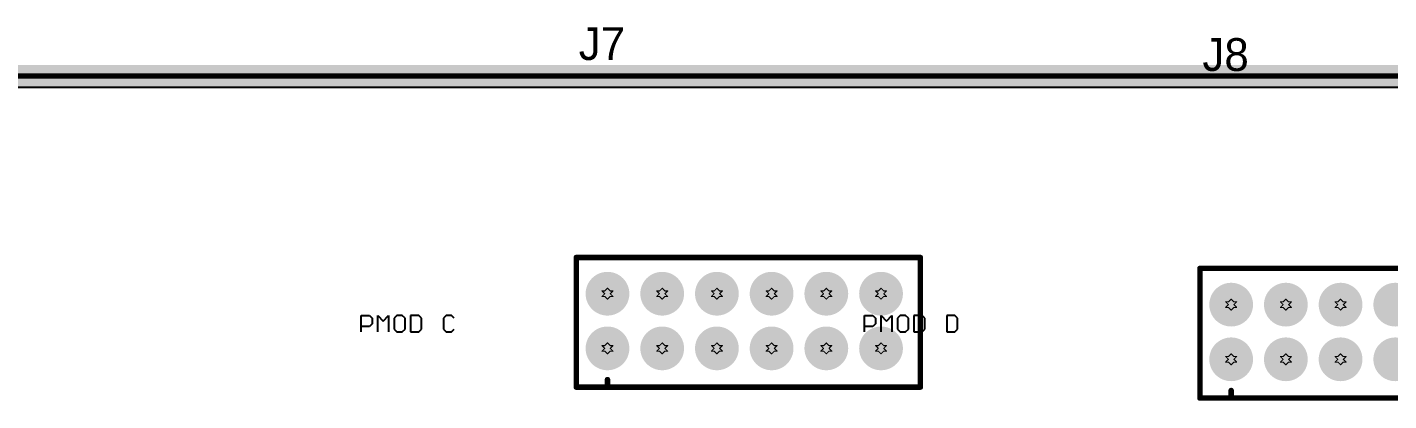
# Model space of a CAD drawing. Header units: millimetres. Extents: x 1.5 to 17.5, y 1 to 11.2.
# Drawn here: x 12.439 to 14.928, y 7.524 to 8.208 of the extents above; entities that cross this region are included whole.
import ezdxf

# ---------------------------------------------------------------- set-up
doc = ezdxf.new("R2010")
doc.units = ezdxf.units.MM
doc.header["$MEASUREMENT"] = 0
for name, color, linetype in [('BottomLayer', 5, 'Continuous'), ('BottomSolder', 6, 'Continuous'), ('DrillDrawing', 1, 'Continuous'), ('InternalPlane1', 76, 'Continuous'), ('InternalPlane2', 16, 'Continuous'), ('Mechanical2', 216, 'Continuous'), ('Mechanical8', 56, 'Continuous'), ('MultiLayer', 9, 'Continuous'), ('PadHoleLayer', 156, 'Continuous'), ('TopLayer', 1, 'Continuous'), ('TopOverlay', 2, 'Continuous'), ('TopSolder', 216, 'Continuous')]:
    doc.layers.add(name, color=color, linetype=linetype)

# ---------------------------------------------------------------- blocks, each defined once
blk = doc.blocks.new('PMOD_4')
at = {"layer": 'BottomLayer', "const_width": 0.0295}
for points in [[(-0.0148, 0.1, 1), (0.0148, 0.1, 1)], [(0.0852, 0.1, 1), (0.1148, 0.1, 1)], [(0.1852, 0.1, 1), (0.2148, 0.1, 1)], [(0.2852, 0.1, 1), (0.3148, 0.1, 1)], [(0.3852, 0.1, 1), (0.4148, 0.1, 1)], [(0.4852, 0.1, 1), (0.5148, 0.1, 1)], [(-0.0148, 0, 1), (0.0148, 0, 1)], [(0.0852, 0, 1), (0.1148, 0, 1)], [(0.1852, 0, 1), (0.2148, 0, 1)], [(0.2852, 0, 1), (0.3148, 0, 1)], [(0.3852, 0, 1), (0.4148, 0, 1)], [(0.4852, 0, 1), (0.5148, 0, 1)]]:
    blk.add_lwpolyline(points, format="xyb", close=True, dxfattribs=at)
at = {"layer": 'BottomSolder', "const_width": 0.0335}
for points in [[(-0.0168, 0.1, 1), (0.0168, 0.1, 1)], [(0.0832, 0.1, 1), (0.1168, 0.1, 1)], [(0.1832, 0.1, 1), (0.2168, 0.1, 1)], [(0.2832, 0.1, 1), (0.3168, 0.1, 1)], [(0.3832, 0.1, 1), (0.4168, 0.1, 1)], [(0.4832, 0.1, 1), (0.5168, 0.1, 1)], [(-0.0168, 0, 1), (0.0168, 0, 1)], [(0.0832, 0, 1), (0.1168, 0, 1)], [(0.1832, 0, 1), (0.2168, 0, 1)], [(0.2832, 0, 1), (0.3168, 0, 1)], [(0.3832, 0, 1), (0.4168, 0, 1)], [(0.4832, 0, 1), (0.5168, 0, 1)]]:
    blk.add_lwpolyline(points, format="xyb", close=True, dxfattribs=at)
at = {"layer": 'InternalPlane1', "const_width": 0.04}
for points in [[(-0.02, 0.1, 1), (0.02, 0.1, 1)], [(0.08, 0.1, 1), (0.12, 0.1, 1)], [(0.18, 0.1, 1), (0.22, 0.1, 1)], [(0.28, 0.1, 1), (0.32, 0.1, 1)], [(0.38, 0.1, 1), (0.42, 0.1, 1)], [(0.48, 0.1, 1), (0.52, 0.1, 1)], [(-0.02, 0, 1), (0.02, 0, 1)], [(0.08, 0, 1), (0.12, 0, 1)], [(0.18, 0, 1), (0.22, 0, 1)], [(0.28, 0, 1), (0.32, 0, 1)], [(0.38, 0, 1), (0.42, 0, 1)], [(0.48, 0, 1), (0.52, 0, 1)]]:
    blk.add_lwpolyline(points, format="xyb", close=True, dxfattribs=at)
at = {"layer": 'InternalPlane2', "const_width": 0.04}
for points in [[(-0.02, 0.1, 1), (0.02, 0.1, 1)], [(0.08, 0.1, 1), (0.12, 0.1, 1)], [(0.18, 0.1, 1), (0.22, 0.1, 1)], [(0.28, 0.1, 1), (0.32, 0.1, 1)], [(0.38, 0.1, 1), (0.42, 0.1, 1)], [(0.48, 0.1, 1), (0.52, 0.1, 1)], [(-0.02, 0, 1), (0.02, 0, 1)], [(0.08, 0, 1), (0.12, 0, 1)], [(0.18, 0, 1), (0.22, 0, 1)], [(0.28, 0, 1), (0.32, 0, 1)], [(0.38, 0, 1), (0.42, 0, 1)], [(0.48, 0, 1), (0.52, 0, 1)]]:
    blk.add_lwpolyline(points, format="xyb", close=True, dxfattribs=at)
at = {"layer": 'MultiLayer', "const_width": 0.0295}
for points in [[(-0.0148, 0.1, 1), (0.0148, 0.1, 1)], [(0.0852, 0.1, 1), (0.1148, 0.1, 1)], [(0.1852, 0.1, 1), (0.2148, 0.1, 1)], [(0.2852, 0.1, 1), (0.3148, 0.1, 1)], [(0.3852, 0.1, 1), (0.4148, 0.1, 1)], [(0.4852, 0.1, 1), (0.5148, 0.1, 1)], [(-0.0148, 0, 1), (0.0148, 0, 1)], [(0.0852, 0, 1), (0.1148, 0, 1)], [(0.1852, 0, 1), (0.2148, 0, 1)], [(0.2852, 0, 1), (0.3148, 0, 1)], [(0.3852, 0, 1), (0.4148, 0, 1)], [(0.4852, 0, 1), (0.5148, 0, 1)]]:
    blk.add_lwpolyline(points, format="xyb", close=True, dxfattribs=at)
at = {"layer": 'PadHoleLayer', "const_width": 0.02}
for points in [[(-0.01, 0.1, 1), (0.01, 0.1, 1)], [(0.09, 0.1, 1), (0.11, 0.1, 1)], [(0.19, 0.1, 1), (0.21, 0.1, 1)], [(0.29, 0.1, 1), (0.31, 0.1, 1)], [(0.39, 0.1, 1), (0.41, 0.1, 1)], [(0.49, 0.1, 1), (0.51, 0.1, 1)], [(-0.01, 0, 1), (0.01, 0, 1)], [(0.09, 0, 1), (0.11, 0, 1)], [(0.19, 0, 1), (0.21, 0, 1)], [(0.29, 0, 1), (0.31, 0, 1)], [(0.39, 0, 1), (0.41, 0, 1)], [(0.49, 0, 1), (0.51, 0, 1)]]:
    blk.add_lwpolyline(points, format="xyb", close=True, dxfattribs=at)
at = {"layer": 'TopLayer', "const_width": 0.0295}
for points in [[(-0.0148, 0.1, 1), (0.0148, 0.1, 1)], [(0.0852, 0.1, 1), (0.1148, 0.1, 1)], [(0.1852, 0.1, 1), (0.2148, 0.1, 1)], [(0.2852, 0.1, 1), (0.3148, 0.1, 1)], [(0.3852, 0.1, 1), (0.4148, 0.1, 1)], [(0.4852, 0.1, 1), (0.5148, 0.1, 1)], [(-0.0148, 0, 1), (0.0148, 0, 1)], [(0.0852, 0, 1), (0.1148, 0, 1)], [(0.1852, 0, 1), (0.2148, 0, 1)], [(0.2852, 0, 1), (0.3148, 0, 1)], [(0.3852, 0, 1), (0.4148, 0, 1)], [(0.4852, 0, 1), (0.5148, 0, 1)]]:
    blk.add_lwpolyline(points, format="xyb", close=True, dxfattribs=at)
at = {"layer": 'TopOverlay', "const_width": 0.01}
for points in [[(-0.0571, 0.1663), (0.5719, 0.1663)], [(-0.0571, -0.0709), (-0.0571, 0.1663)], [(0.5719, -0.0709), (0.5719, 0.1663)], [(-0.0571, -0.0709), (0.5719, -0.0709)], [(0, -0.0671), (0, -0.0571)]]:
    blk.add_lwpolyline(points, dxfattribs=at)
at = {"layer": 'TopOverlay', "const_width": 0.005}
for points in [[(-0.0596, 0.1663, 1), (-0.0546, 0.1663, 1)], [(-0.0596, 0.1663, 1), (-0.0546, 0.1663, 1)], [(0.5694, 0.1663, 1), (0.5744, 0.1663, 1)], [(0.5694, 0.1663, 1), (0.5744, 0.1663, 1)], [(-0.0596, -0.0709, 1), (-0.0546, -0.0709, 1)], [(-0.0596, -0.0709, 1), (-0.0546, -0.0709, 1)], [(-0.0025, -0.0571, 1), (0.0025, -0.0571, 1)], [(-0.0025, -0.0671, 1), (0.0025, -0.0671, 1)], [(0.5694, -0.0709, 1), (0.5744, -0.0709, 1)], [(0.5694, -0.0709, 1), (0.5744, -0.0709, 1)]]:
    blk.add_lwpolyline(points, format="xyb", close=True, dxfattribs=at)
at = {"layer": 'TopSolder', "const_width": 0.0335}
for points in [[(-0.0168, 0.1, 1), (0.0168, 0.1, 1)], [(0.0832, 0.1, 1), (0.1168, 0.1, 1)], [(0.1832, 0.1, 1), (0.2168, 0.1, 1)], [(0.2832, 0.1, 1), (0.3168, 0.1, 1)], [(0.3832, 0.1, 1), (0.4168, 0.1, 1)], [(0.4832, 0.1, 1), (0.5168, 0.1, 1)], [(-0.0168, 0, 1), (0.0168, 0, 1)], [(0.0832, 0, 1), (0.1168, 0, 1)], [(0.1832, 0, 1), (0.2168, 0, 1)], [(0.2832, 0, 1), (0.3168, 0, 1)], [(0.3832, 0, 1), (0.4168, 0, 1)], [(0.4832, 0, 1), (0.5168, 0, 1)]]:
    blk.add_lwpolyline(points, format="xyb", close=True, dxfattribs=at)
blk = doc.blocks.new('PMOD_5')
at = {"layer": 'BottomLayer', "const_width": 0.0295}
for points in [[(-0.0148, 0.1, 1), (0.0148, 0.1, 1)], [(0.0852, 0.1, 1), (0.1148, 0.1, 1)], [(0.1852, 0.1, 1), (0.2148, 0.1, 1)], [(0.2852, 0.1, 1), (0.3148, 0.1, 1)], [(0.3852, 0.1, 1), (0.4148, 0.1, 1)], [(0.4852, 0.1, 1), (0.5148, 0.1, 1)], [(-0.0148, 0, 1), (0.0148, 0, 1)], [(0.0852, 0, 1), (0.1148, 0, 1)], [(0.1852, 0, 1), (0.2148, 0, 1)], [(0.2852, 0, 1), (0.3148, 0, 1)], [(0.3852, 0, 1), (0.4148, 0, 1)], [(0.4852, 0, 1), (0.5148, 0, 1)]]:
    blk.add_lwpolyline(points, format="xyb", close=True, dxfattribs=at)
at = {"layer": 'BottomSolder', "const_width": 0.0335}
for points in [[(-0.0168, 0.1, 1), (0.0168, 0.1, 1)], [(0.0832, 0.1, 1), (0.1168, 0.1, 1)], [(0.1832, 0.1, 1), (0.2168, 0.1, 1)], [(0.2832, 0.1, 1), (0.3168, 0.1, 1)], [(0.3832, 0.1, 1), (0.4168, 0.1, 1)], [(0.4832, 0.1, 1), (0.5168, 0.1, 1)], [(-0.0168, 0, 1), (0.0168, 0, 1)], [(0.0832, 0, 1), (0.1168, 0, 1)], [(0.1832, 0, 1), (0.2168, 0, 1)], [(0.2832, 0, 1), (0.3168, 0, 1)], [(0.3832, 0, 1), (0.4168, 0, 1)], [(0.4832, 0, 1), (0.5168, 0, 1)]]:
    blk.add_lwpolyline(points, format="xyb", close=True, dxfattribs=at)
at = {"layer": 'InternalPlane1', "const_width": 0.04}
for points in [[(-0.02, 0.1, 1), (0.02, 0.1, 1)], [(0.08, 0.1, 1), (0.12, 0.1, 1)], [(0.18, 0.1, 1), (0.22, 0.1, 1)], [(0.28, 0.1, 1), (0.32, 0.1, 1)], [(0.38, 0.1, 1), (0.42, 0.1, 1)], [(0.48, 0.1, 1), (0.52, 0.1, 1)], [(-0.02, 0, 1), (0.02, 0, 1)], [(0.08, 0, 1), (0.12, 0, 1)], [(0.18, 0, 1), (0.22, 0, 1)], [(0.28, 0, 1), (0.32, 0, 1)], [(0.38, 0, 1), (0.42, 0, 1)], [(0.48, 0, 1), (0.52, 0, 1)]]:
    blk.add_lwpolyline(points, format="xyb", close=True, dxfattribs=at)
at = {"layer": 'InternalPlane2', "const_width": 0.04}
for points in [[(-0.02, 0.1, 1), (0.02, 0.1, 1)], [(0.08, 0.1, 1), (0.12, 0.1, 1)], [(0.18, 0.1, 1), (0.22, 0.1, 1)], [(0.28, 0.1, 1), (0.32, 0.1, 1)], [(0.38, 0.1, 1), (0.42, 0.1, 1)], [(0.48, 0.1, 1), (0.52, 0.1, 1)], [(-0.02, 0, 1), (0.02, 0, 1)], [(0.08, 0, 1), (0.12, 0, 1)], [(0.18, 0, 1), (0.22, 0, 1)], [(0.28, 0, 1), (0.32, 0, 1)], [(0.38, 0, 1), (0.42, 0, 1)], [(0.48, 0, 1), (0.52, 0, 1)]]:
    blk.add_lwpolyline(points, format="xyb", close=True, dxfattribs=at)
at = {"layer": 'MultiLayer', "const_width": 0.0295}
for points in [[(-0.0148, 0.1, 1), (0.0148, 0.1, 1)], [(0.0852, 0.1, 1), (0.1148, 0.1, 1)], [(0.1852, 0.1, 1), (0.2148, 0.1, 1)], [(0.2852, 0.1, 1), (0.3148, 0.1, 1)], [(0.3852, 0.1, 1), (0.4148, 0.1, 1)], [(0.4852, 0.1, 1), (0.5148, 0.1, 1)], [(-0.0148, 0, 1), (0.0148, 0, 1)], [(0.0852, 0, 1), (0.1148, 0, 1)], [(0.1852, 0, 1), (0.2148, 0, 1)], [(0.2852, 0, 1), (0.3148, 0, 1)], [(0.3852, 0, 1), (0.4148, 0, 1)], [(0.4852, 0, 1), (0.5148, 0, 1)]]:
    blk.add_lwpolyline(points, format="xyb", close=True, dxfattribs=at)
at = {"layer": 'PadHoleLayer', "const_width": 0.02}
for points in [[(-0.01, 0.1, 1), (0.01, 0.1, 1)], [(0.09, 0.1, 1), (0.11, 0.1, 1)], [(0.19, 0.1, 1), (0.21, 0.1, 1)], [(0.29, 0.1, 1), (0.31, 0.1, 1)], [(0.39, 0.1, 1), (0.41, 0.1, 1)], [(0.49, 0.1, 1), (0.51, 0.1, 1)], [(-0.01, 0, 1), (0.01, 0, 1)], [(0.09, 0, 1), (0.11, 0, 1)], [(0.19, 0, 1), (0.21, 0, 1)], [(0.29, 0, 1), (0.31, 0, 1)], [(0.39, 0, 1), (0.41, 0, 1)], [(0.49, 0, 1), (0.51, 0, 1)]]:
    blk.add_lwpolyline(points, format="xyb", close=True, dxfattribs=at)
at = {"layer": 'TopLayer', "const_width": 0.0295}
for points in [[(-0.0148, 0.1, 1), (0.0148, 0.1, 1)], [(0.0852, 0.1, 1), (0.1148, 0.1, 1)], [(0.1852, 0.1, 1), (0.2148, 0.1, 1)], [(0.2852, 0.1, 1), (0.3148, 0.1, 1)], [(0.3852, 0.1, 1), (0.4148, 0.1, 1)], [(0.4852, 0.1, 1), (0.5148, 0.1, 1)], [(-0.0148, 0, 1), (0.0148, 0, 1)], [(0.0852, 0, 1), (0.1148, 0, 1)], [(0.1852, 0, 1), (0.2148, 0, 1)], [(0.2852, 0, 1), (0.3148, 0, 1)], [(0.3852, 0, 1), (0.4148, 0, 1)], [(0.4852, 0, 1), (0.5148, 0, 1)]]:
    blk.add_lwpolyline(points, format="xyb", close=True, dxfattribs=at)
at = {"layer": 'TopOverlay', "const_width": 0.01}
for points in [[(-0.0571, 0.1663), (0.5719, 0.1663)], [(-0.0571, -0.0709), (-0.0571, 0.1663)], [(0.5719, -0.0709), (0.5719, 0.1663)], [(-0.0571, -0.0709), (0.5719, -0.0709)], [(0, -0.0671), (0, -0.0571)]]:
    blk.add_lwpolyline(points, dxfattribs=at)
at = {"layer": 'TopOverlay', "const_width": 0.005}
for points in [[(-0.0596, 0.1663, 1), (-0.0546, 0.1663, 1)], [(-0.0596, 0.1663, 1), (-0.0546, 0.1663, 1)], [(0.5694, 0.1663, 1), (0.5744, 0.1663, 1)], [(0.5694, 0.1663, 1), (0.5744, 0.1663, 1)], [(-0.0596, -0.0709, 1), (-0.0546, -0.0709, 1)], [(-0.0596, -0.0709, 1), (-0.0546, -0.0709, 1)], [(-0.0025, -0.0571, 1), (0.0025, -0.0571, 1)], [(-0.0025, -0.0671, 1), (0.0025, -0.0671, 1)], [(0.5694, -0.0709, 1), (0.5744, -0.0709, 1)], [(0.5694, -0.0709, 1), (0.5744, -0.0709, 1)]]:
    blk.add_lwpolyline(points, format="xyb", close=True, dxfattribs=at)
at = {"layer": 'TopSolder', "const_width": 0.0335}
for points in [[(-0.0168, 0.1, 1), (0.0168, 0.1, 1)], [(0.0832, 0.1, 1), (0.1168, 0.1, 1)], [(0.1832, 0.1, 1), (0.2168, 0.1, 1)], [(0.2832, 0.1, 1), (0.3168, 0.1, 1)], [(0.3832, 0.1, 1), (0.4168, 0.1, 1)], [(0.4832, 0.1, 1), (0.5168, 0.1, 1)], [(-0.0168, 0, 1), (0.0168, 0, 1)], [(0.0832, 0, 1), (0.1168, 0, 1)], [(0.1832, 0, 1), (0.2168, 0, 1)], [(0.2832, 0, 1), (0.3168, 0, 1)], [(0.3832, 0, 1), (0.4168, 0, 1)], [(0.4832, 0, 1), (0.5168, 0, 1)]]:
    blk.add_lwpolyline(points, format="xyb", close=True, dxfattribs=at)

msp = doc.modelspace()

# ---------------------------------------------------------------- linework, layer by layer
at = {"layer": 'DrillDrawing', "const_width": 0.002}
for points in [[(13.49, 7.725), (13.495, 7.72)], [(13.49, 7.725), (13.495, 7.725)], [(13.49, 7.715), (13.495, 7.72)], [(13.49, 7.715), (13.495, 7.715)], [(13.495, 7.725), (13.5, 7.73)], [(13.495, 7.715), (13.5, 7.71)], [(13.5, 7.73), (13.505, 7.725)], [(13.5, 7.71), (13.505, 7.715)], [(13.505, 7.725), (13.51, 7.725)], [(13.505, 7.72), (13.51, 7.725)], [(13.505, 7.72), (13.51, 7.715)], [(13.505, 7.715), (13.51, 7.715)], [(13.59, 7.725), (13.595, 7.72)], [(13.59, 7.725), (13.595, 7.725)], [(13.59, 7.715), (13.595, 7.72)], [(13.59, 7.715), (13.595, 7.715)], [(13.595, 7.725), (13.6, 7.73)], [(13.595, 7.715), (13.6, 7.71)], [(13.6, 7.73), (13.605, 7.725)], [(13.6, 7.71), (13.605, 7.715)], [(13.605, 7.725), (13.61, 7.725)], [(13.605, 7.72), (13.61, 7.725)], [(13.605, 7.72), (13.61, 7.715)], [(13.605, 7.715), (13.61, 7.715)], [(13.69, 7.725), (13.695, 7.72)], [(13.69, 7.725), (13.695, 7.725)], [(13.69, 7.715), (13.695, 7.72)], [(13.69, 7.715), (13.695, 7.715)], [(13.695, 7.725), (13.7, 7.73)], [(13.695, 7.715), (13.7, 7.71)], [(13.7, 7.73), (13.705, 7.725)], [(13.7, 7.71), (13.705, 7.715)], [(13.705, 7.725), (13.71, 7.725)], [(13.705, 7.72), (13.71, 7.725)], [(13.705, 7.72), (13.71, 7.715)], [(13.705, 7.715), (13.71, 7.715)], [(13.79, 7.725), (13.795, 7.72)], [(13.79, 7.725), (13.795, 7.725)], [(13.79, 7.715), (13.795, 7.72)], [(13.79, 7.715), (13.795, 7.715)], [(13.795, 7.725), (13.8, 7.73)], [(13.795, 7.715), (13.8, 7.71)], [(13.8, 7.73), (13.805, 7.725)], [(13.8, 7.71), (13.805, 7.715)], [(13.805, 7.725), (13.81, 7.725)], [(13.805, 7.72), (13.81, 7.725)], [(13.805, 7.72), (13.81, 7.715)], [(13.805, 7.715), (13.81, 7.715)], [(13.89, 7.725), (13.895, 7.72)], [(13.89, 7.725), (13.895, 7.725)], [(13.89, 7.715), (13.895, 7.72)], [(13.89, 7.715), (13.895, 7.715)], [(13.895, 7.725), (13.9, 7.73)], [(13.895, 7.715), (13.9, 7.71)], [(13.9, 7.73), (13.905, 7.725)], [(13.9, 7.71), (13.905, 7.715)], [(13.905, 7.725), (13.91, 7.725)], [(13.905, 7.72), (13.91, 7.725)], [(13.905, 7.72), (13.91, 7.715)], [(13.905, 7.715), (13.91, 7.715)], [(13.99, 7.725), (13.995, 7.72)], [(13.99, 7.725), (13.995, 7.725)], [(13.99, 7.715), (13.995, 7.72)], [(13.99, 7.715), (13.995, 7.715)], [(13.995, 7.725), (14, 7.73)], [(13.995, 7.715), (14, 7.71)], [(14, 7.73), (14.005, 7.725)], [(14, 7.71), (14.005, 7.715)], [(14.005, 7.725), (14.01, 7.725)], [(14.005, 7.72), (14.01, 7.725)], [(14.005, 7.72), (14.01, 7.715)], [(14.005, 7.715), (14.01, 7.715)], [(14.63, 7.705), (14.635, 7.7)], [(14.63, 7.705), (14.635, 7.705)], [(14.63, 7.695), (14.635, 7.7)], [(14.63, 7.695), (14.635, 7.695)], [(14.635, 7.705), (14.64, 7.71)], [(14.635, 7.695), (14.64, 7.69)], [(14.64, 7.71), (14.645, 7.705)], [(14.64, 7.69), (14.645, 7.695)], [(14.645, 7.705), (14.65, 7.705)], [(14.645, 7.7), (14.65, 7.705)], [(14.645, 7.7), (14.65, 7.695)], [(14.645, 7.695), (14.65, 7.695)], [(14.73, 7.705), (14.735, 7.7)], [(14.73, 7.705), (14.735, 7.705)], [(14.73, 7.695), (14.735, 7.7)], [(14.73, 7.695), (14.735, 7.695)], [(14.735, 7.705), (14.74, 7.71)], [(14.735, 7.695), (14.74, 7.69)], [(14.74, 7.71), (14.745, 7.705)], [(14.74, 7.69), (14.745, 7.695)], [(14.745, 7.705), (14.75, 7.705)], [(14.745, 7.7), (14.75, 7.705)], [(14.745, 7.7), (14.75, 7.695)], [(14.745, 7.695), (14.75, 7.695)], [(14.83, 7.705), (14.835, 7.7)], [(14.83, 7.705), (14.835, 7.705)], [(14.83, 7.695), (14.835, 7.7)], [(14.83, 7.695), (14.835, 7.695)], [(14.835, 7.705), (14.84, 7.71)], [(14.835, 7.695), (14.84, 7.69)], [(14.84, 7.71), (14.845, 7.705)], [(14.84, 7.69), (14.845, 7.695)], [(14.845, 7.705), (14.85, 7.705)], [(14.845, 7.7), (14.85, 7.705)], [(14.845, 7.7), (14.85, 7.695)], [(14.845, 7.695), (14.85, 7.695)], [(13.49, 7.625), (13.495, 7.62)], [(13.49, 7.625), (13.495, 7.625)], [(13.49, 7.615), (13.495, 7.62)], [(13.49, 7.615), (13.495, 7.615)], [(13.495, 7.625), (13.5, 7.63)], [(13.495, 7.615), (13.5, 7.61)], [(13.5, 7.63), (13.505, 7.625)], [(13.5, 7.61), (13.505, 7.615)], [(13.505, 7.625), (13.51, 7.625)], [(13.505, 7.62), (13.51, 7.625)], [(13.505, 7.62), (13.51, 7.615)], [(13.505, 7.615), (13.51, 7.615)], [(13.59, 7.625), (13.595, 7.62)], [(13.59, 7.625), (13.595, 7.625)], [(13.59, 7.615), (13.595, 7.62)], [(13.59, 7.615), (13.595, 7.615)], [(13.595, 7.625), (13.6, 7.63)], [(13.595, 7.615), (13.6, 7.61)], [(13.6, 7.63), (13.605, 7.625)], [(13.6, 7.61), (13.605, 7.615)], [(13.605, 7.625), (13.61, 7.625)], [(13.605, 7.62), (13.61, 7.625)], [(13.605, 7.62), (13.61, 7.615)], [(13.605, 7.615), (13.61, 7.615)], [(13.69, 7.625), (13.695, 7.62)], [(13.69, 7.625), (13.695, 7.625)], [(13.69, 7.615), (13.695, 7.62)], [(13.69, 7.615), (13.695, 7.615)], [(13.695, 7.625), (13.7, 7.63)], [(13.695, 7.615), (13.7, 7.61)], [(13.7, 7.63), (13.705, 7.625)], [(13.7, 7.61), (13.705, 7.615)], [(13.705, 7.625), (13.71, 7.625)], [(13.705, 7.62), (13.71, 7.625)], [(13.705, 7.62), (13.71, 7.615)], [(13.705, 7.615), (13.71, 7.615)], [(13.79, 7.625), (13.795, 7.62)], [(13.79, 7.625), (13.795, 7.625)], [(13.79, 7.615), (13.795, 7.62)], [(13.79, 7.615), (13.795, 7.615)], [(13.795, 7.625), (13.8, 7.63)], [(13.795, 7.615), (13.8, 7.61)], [(13.8, 7.63), (13.805, 7.625)], [(13.8, 7.61), (13.805, 7.615)], [(13.805, 7.625), (13.81, 7.625)], [(13.805, 7.62), (13.81, 7.625)], [(13.805, 7.62), (13.81, 7.615)], [(13.805, 7.615), (13.81, 7.615)], [(13.89, 7.625), (13.895, 7.62)], [(13.89, 7.625), (13.895, 7.625)], [(13.89, 7.615), (13.895, 7.62)], [(13.89, 7.615), (13.895, 7.615)], [(13.895, 7.625), (13.9, 7.63)], [(13.895, 7.615), (13.9, 7.61)], [(13.9, 7.63), (13.905, 7.625)], [(13.9, 7.61), (13.905, 7.615)], [(13.905, 7.625), (13.91, 7.625)], [(13.905, 7.62), (13.91, 7.625)], [(13.905, 7.62), (13.91, 7.615)], [(13.905, 7.615), (13.91, 7.615)], [(13.99, 7.625), (13.995, 7.62)], [(13.99, 7.625), (13.995, 7.625)], [(13.99, 7.615), (13.995, 7.62)], [(13.99, 7.615), (13.995, 7.615)], [(13.995, 7.625), (14, 7.63)], [(13.995, 7.615), (14, 7.61)], [(14, 7.63), (14.005, 7.625)], [(14, 7.61), (14.005, 7.615)], [(14.005, 7.625), (14.01, 7.625)], [(14.005, 7.62), (14.01, 7.625)], [(14.005, 7.62), (14.01, 7.615)], [(14.005, 7.615), (14.01, 7.615)], [(14.63, 7.605), (14.635, 7.6)], [(14.63, 7.605), (14.635, 7.605)], [(14.63, 7.595), (14.635, 7.6)], [(14.63, 7.595), (14.635, 7.595)], [(14.635, 7.605), (14.64, 7.61)], [(14.635, 7.595), (14.64, 7.59)], [(14.64, 7.61), (14.645, 7.605)], [(14.64, 7.59), (14.645, 7.595)], [(14.645, 7.605), (14.65, 7.605)], [(14.645, 7.6), (14.65, 7.605)], [(14.645, 7.6), (14.65, 7.595)], [(14.645, 7.595), (14.65, 7.595)], [(14.73, 7.605), (14.735, 7.6)], [(14.73, 7.605), (14.735, 7.605)], [(14.73, 7.595), (14.735, 7.6)], [(14.73, 7.595), (14.735, 7.595)], [(14.735, 7.605), (14.74, 7.61)], [(14.735, 7.595), (14.74, 7.59)], [(14.74, 7.61), (14.745, 7.605)], [(14.74, 7.59), (14.745, 7.595)], [(14.745, 7.605), (14.75, 7.605)], [(14.745, 7.6), (14.75, 7.605)], [(14.745, 7.6), (14.75, 7.595)], [(14.745, 7.595), (14.75, 7.595)], [(14.83, 7.605), (14.835, 7.6)], [(14.83, 7.605), (14.835, 7.605)], [(14.83, 7.595), (14.835, 7.6)], [(14.83, 7.595), (14.835, 7.595)], [(14.835, 7.605), (14.84, 7.61)], [(14.835, 7.595), (14.84, 7.59)], [(14.84, 7.61), (14.845, 7.605)], [(14.84, 7.59), (14.845, 7.595)], [(14.845, 7.605), (14.85, 7.605)], [(14.845, 7.6), (14.85, 7.605)], [(14.845, 7.6), (14.85, 7.595)], [(14.845, 7.595), (14.85, 7.595)]]:
    msp.add_lwpolyline(points, dxfattribs=at)
at = {"layer": 'DrillDrawing', "const_width": 0.001}
for points in [[(13.4895, 7.725, 1), (13.4905, 7.725, 1)], [(13.4895, 7.725, 1), (13.4905, 7.725, 1)], [(13.4895, 7.715, 1), (13.4905, 7.715, 1)], [(13.4895, 7.715, 1), (13.4905, 7.715, 1)], [(13.4945, 7.725, 1), (13.4955, 7.725, 1)], [(13.4945, 7.725, 1), (13.4955, 7.725, 1)], [(13.4945, 7.72, 1), (13.4955, 7.72, 1)], [(13.4945, 7.72, 1), (13.4955, 7.72, 1)], [(13.4945, 7.715, 1), (13.4955, 7.715, 1)], [(13.4945, 7.715, 1), (13.4955, 7.715, 1)], [(13.4995, 7.73, 1), (13.5005, 7.73, 1)], [(13.4995, 7.73, 1), (13.5005, 7.73, 1)], [(13.5045, 7.725, 1), (13.5055, 7.725, 1)], [(13.5045, 7.725, 1), (13.5055, 7.725, 1)], [(13.5045, 7.72, 1), (13.5055, 7.72, 1)], [(13.5045, 7.72, 1), (13.5055, 7.72, 1)], [(13.5045, 7.715, 1), (13.5055, 7.715, 1)], [(13.5045, 7.715, 1), (13.5055, 7.715, 1)], [(13.5095, 7.725, 1), (13.5105, 7.725, 1)], [(13.5095, 7.725, 1), (13.5105, 7.725, 1)], [(13.5095, 7.715, 1), (13.5105, 7.715, 1)], [(13.5095, 7.715, 1), (13.5105, 7.715, 1)], [(13.5895, 7.725, 1), (13.5905, 7.725, 1)], [(13.5895, 7.725, 1), (13.5905, 7.725, 1)], [(13.5895, 7.715, 1), (13.5905, 7.715, 1)], [(13.5895, 7.715, 1), (13.5905, 7.715, 1)], [(13.5945, 7.725, 1), (13.5955, 7.725, 1)], [(13.5945, 7.725, 1), (13.5955, 7.725, 1)], [(13.5945, 7.72, 1), (13.5955, 7.72, 1)], [(13.5945, 7.72, 1), (13.5955, 7.72, 1)], [(13.5945, 7.715, 1), (13.5955, 7.715, 1)], [(13.5945, 7.715, 1), (13.5955, 7.715, 1)], [(13.5995, 7.73, 1), (13.6005, 7.73, 1)], [(13.5995, 7.73, 1), (13.6005, 7.73, 1)], [(13.6045, 7.725, 1), (13.6055, 7.725, 1)], [(13.6045, 7.725, 1), (13.6055, 7.725, 1)], [(13.6045, 7.72, 1), (13.6055, 7.72, 1)], [(13.6045, 7.72, 1), (13.6055, 7.72, 1)], [(13.6045, 7.715, 1), (13.6055, 7.715, 1)], [(13.6045, 7.715, 1), (13.6055, 7.715, 1)], [(13.6095, 7.725, 1), (13.6105, 7.725, 1)], [(13.6095, 7.725, 1), (13.6105, 7.725, 1)], [(13.6095, 7.715, 1), (13.6105, 7.715, 1)], [(13.6095, 7.715, 1), (13.6105, 7.715, 1)], [(13.6895, 7.725, 1), (13.6905, 7.725, 1)], [(13.6895, 7.725, 1), (13.6905, 7.725, 1)], [(13.6895, 7.715, 1), (13.6905, 7.715, 1)], [(13.6895, 7.715, 1), (13.6905, 7.715, 1)], [(13.6945, 7.725, 1), (13.6955, 7.725, 1)], [(13.6945, 7.725, 1), (13.6955, 7.725, 1)], [(13.6945, 7.72, 1), (13.6955, 7.72, 1)], [(13.6945, 7.72, 1), (13.6955, 7.72, 1)], [(13.6945, 7.715, 1), (13.6955, 7.715, 1)], [(13.6945, 7.715, 1), (13.6955, 7.715, 1)], [(13.6995, 7.73, 1), (13.7005, 7.73, 1)], [(13.6995, 7.73, 1), (13.7005, 7.73, 1)], [(13.7045, 7.725, 1), (13.7055, 7.725, 1)], [(13.7045, 7.725, 1), (13.7055, 7.725, 1)], [(13.7045, 7.72, 1), (13.7055, 7.72, 1)], [(13.7045, 7.72, 1), (13.7055, 7.72, 1)], [(13.7045, 7.715, 1), (13.7055, 7.715, 1)], [(13.7045, 7.715, 1), (13.7055, 7.715, 1)], [(13.7095, 7.725, 1), (13.7105, 7.725, 1)], [(13.7095, 7.725, 1), (13.7105, 7.725, 1)], [(13.7095, 7.715, 1), (13.7105, 7.715, 1)], [(13.7095, 7.715, 1), (13.7105, 7.715, 1)], [(13.7895, 7.725, 1), (13.7905, 7.725, 1)], [(13.7895, 7.725, 1), (13.7905, 7.725, 1)], [(13.7895, 7.715, 1), (13.7905, 7.715, 1)], [(13.7895, 7.715, 1), (13.7905, 7.715, 1)], [(13.7945, 7.725, 1), (13.7955, 7.725, 1)], [(13.7945, 7.725, 1), (13.7955, 7.725, 1)], [(13.7945, 7.72, 1), (13.7955, 7.72, 1)], [(13.7945, 7.72, 1), (13.7955, 7.72, 1)], [(13.7945, 7.715, 1), (13.7955, 7.715, 1)], [(13.7945, 7.715, 1), (13.7955, 7.715, 1)], [(13.7995, 7.73, 1), (13.8005, 7.73, 1)], [(13.7995, 7.73, 1), (13.8005, 7.73, 1)], [(13.8045, 7.725, 1), (13.8055, 7.725, 1)], [(13.8045, 7.725, 1), (13.8055, 7.725, 1)], [(13.8045, 7.72, 1), (13.8055, 7.72, 1)], [(13.8045, 7.72, 1), (13.8055, 7.72, 1)], [(13.8045, 7.715, 1), (13.8055, 7.715, 1)], [(13.8045, 7.715, 1), (13.8055, 7.715, 1)], [(13.8095, 7.725, 1), (13.8105, 7.725, 1)], [(13.8095, 7.725, 1), (13.8105, 7.725, 1)], [(13.8095, 7.715, 1), (13.8105, 7.715, 1)], [(13.8095, 7.715, 1), (13.8105, 7.715, 1)], [(13.8895, 7.725, 1), (13.8905, 7.725, 1)], [(13.8895, 7.725, 1), (13.8905, 7.725, 1)], [(13.8895, 7.715, 1), (13.8905, 7.715, 1)], [(13.8895, 7.715, 1), (13.8905, 7.715, 1)], [(13.8945, 7.725, 1), (13.8955, 7.725, 1)], [(13.8945, 7.725, 1), (13.8955, 7.725, 1)], [(13.8945, 7.72, 1), (13.8955, 7.72, 1)], [(13.8945, 7.72, 1), (13.8955, 7.72, 1)], [(13.8945, 7.715, 1), (13.8955, 7.715, 1)], [(13.8945, 7.715, 1), (13.8955, 7.715, 1)], [(13.8995, 7.73, 1), (13.9005, 7.73, 1)], [(13.8995, 7.73, 1), (13.9005, 7.73, 1)], [(13.9045, 7.725, 1), (13.9055, 7.725, 1)], [(13.9045, 7.725, 1), (13.9055, 7.725, 1)], [(13.9045, 7.72, 1), (13.9055, 7.72, 1)], [(13.9045, 7.72, 1), (13.9055, 7.72, 1)], [(13.9045, 7.715, 1), (13.9055, 7.715, 1)], [(13.9045, 7.715, 1), (13.9055, 7.715, 1)], [(13.9095, 7.725, 1), (13.9105, 7.725, 1)], [(13.9095, 7.725, 1), (13.9105, 7.725, 1)], [(13.9095, 7.715, 1), (13.9105, 7.715, 1)], [(13.9095, 7.715, 1), (13.9105, 7.715, 1)], [(13.9895, 7.725, 1), (13.9905, 7.725, 1)], [(13.9895, 7.725, 1), (13.9905, 7.725, 1)], [(13.9895, 7.715, 1), (13.9905, 7.715, 1)], [(13.9895, 7.715, 1), (13.9905, 7.715, 1)], [(13.9945, 7.725, 1), (13.9955, 7.725, 1)], [(13.9945, 7.725, 1), (13.9955, 7.725, 1)], [(13.9945, 7.72, 1), (13.9955, 7.72, 1)], [(13.9945, 7.72, 1), (13.9955, 7.72, 1)], [(13.9945, 7.715, 1), (13.9955, 7.715, 1)], [(13.9945, 7.715, 1), (13.9955, 7.715, 1)], [(13.9995, 7.73, 1), (14.0005, 7.73, 1)], [(13.9995, 7.73, 1), (14.0005, 7.73, 1)], [(14.0045, 7.725, 1), (14.0055, 7.725, 1)], [(14.0045, 7.725, 1), (14.0055, 7.725, 1)], [(14.0045, 7.72, 1), (14.0055, 7.72, 1)], [(14.0045, 7.72, 1), (14.0055, 7.72, 1)], [(14.0045, 7.715, 1), (14.0055, 7.715, 1)], [(14.0045, 7.715, 1), (14.0055, 7.715, 1)], [(14.0095, 7.725, 1), (14.0105, 7.725, 1)], [(14.0095, 7.725, 1), (14.0105, 7.725, 1)], [(14.0095, 7.715, 1), (14.0105, 7.715, 1)], [(14.0095, 7.715, 1), (14.0105, 7.715, 1)], [(13.4995, 7.71, 1), (13.5005, 7.71, 1)], [(13.4995, 7.71, 1), (13.5005, 7.71, 1)], [(13.5995, 7.71, 1), (13.6005, 7.71, 1)], [(13.5995, 7.71, 1), (13.6005, 7.71, 1)], [(13.6995, 7.71, 1), (13.7005, 7.71, 1)], [(13.6995, 7.71, 1), (13.7005, 7.71, 1)], [(13.7995, 7.71, 1), (13.8005, 7.71, 1)], [(13.7995, 7.71, 1), (13.8005, 7.71, 1)], [(13.8995, 7.71, 1), (13.9005, 7.71, 1)], [(13.8995, 7.71, 1), (13.9005, 7.71, 1)], [(13.9995, 7.71, 1), (14.0005, 7.71, 1)], [(13.9995, 7.71, 1), (14.0005, 7.71, 1)], [(14.6295, 7.705, 1), (14.6305, 7.705, 1)], [(14.6295, 7.705, 1), (14.6305, 7.705, 1)], [(14.6295, 7.695, 1), (14.6305, 7.695, 1)], [(14.6295, 7.695, 1), (14.6305, 7.695, 1)], [(14.6345, 7.705, 1), (14.6355, 7.705, 1)], [(14.6345, 7.705, 1), (14.6355, 7.705, 1)], [(14.6345, 7.7, 1), (14.6355, 7.7, 1)], [(14.6345, 7.7, 1), (14.6355, 7.7, 1)], [(14.6345, 7.695, 1), (14.6355, 7.695, 1)], [(14.6345, 7.695, 1), (14.6355, 7.695, 1)], [(14.6395, 7.71, 1), (14.6405, 7.71, 1)], [(14.6395, 7.71, 1), (14.6405, 7.71, 1)], [(14.6395, 7.69, 1), (14.6405, 7.69, 1)], [(14.6395, 7.69, 1), (14.6405, 7.69, 1)], [(14.6445, 7.705, 1), (14.6455, 7.705, 1)], [(14.6445, 7.705, 1), (14.6455, 7.705, 1)], [(14.6445, 7.7, 1), (14.6455, 7.7, 1)], [(14.6445, 7.7, 1), (14.6455, 7.7, 1)], [(14.6445, 7.695, 1), (14.6455, 7.695, 1)], [(14.6445, 7.695, 1), (14.6455, 7.695, 1)], [(14.6495, 7.705, 1), (14.6505, 7.705, 1)], [(14.6495, 7.705, 1), (14.6505, 7.705, 1)], [(14.6495, 7.695, 1), (14.6505, 7.695, 1)], [(14.6495, 7.695, 1), (14.6505, 7.695, 1)], [(14.7295, 7.705, 1), (14.7305, 7.705, 1)], [(14.7295, 7.705, 1), (14.7305, 7.705, 1)], [(14.7295, 7.695, 1), (14.7305, 7.695, 1)], [(14.7295, 7.695, 1), (14.7305, 7.695, 1)], [(14.7345, 7.705, 1), (14.7355, 7.705, 1)], [(14.7345, 7.705, 1), (14.7355, 7.705, 1)], [(14.7345, 7.7, 1), (14.7355, 7.7, 1)], [(14.7345, 7.7, 1), (14.7355, 7.7, 1)], [(14.7345, 7.695, 1), (14.7355, 7.695, 1)], [(14.7345, 7.695, 1), (14.7355, 7.695, 1)], [(14.7395, 7.71, 1), (14.7405, 7.71, 1)], [(14.7395, 7.71, 1), (14.7405, 7.71, 1)], [(14.7395, 7.69, 1), (14.7405, 7.69, 1)], [(14.7395, 7.69, 1), (14.7405, 7.69, 1)], [(14.7445, 7.705, 1), (14.7455, 7.705, 1)], [(14.7445, 7.705, 1), (14.7455, 7.705, 1)], [(14.7445, 7.7, 1), (14.7455, 7.7, 1)], [(14.7445, 7.7, 1), (14.7455, 7.7, 1)], [(14.7445, 7.695, 1), (14.7455, 7.695, 1)], [(14.7445, 7.695, 1), (14.7455, 7.695, 1)], [(14.7495, 7.705, 1), (14.7505, 7.705, 1)], [(14.7495, 7.705, 1), (14.7505, 7.705, 1)], [(14.7495, 7.695, 1), (14.7505, 7.695, 1)], [(14.7495, 7.695, 1), (14.7505, 7.695, 1)], [(14.8295, 7.705, 1), (14.8305, 7.705, 1)], [(14.8295, 7.705, 1), (14.8305, 7.705, 1)], [(14.8295, 7.695, 1), (14.8305, 7.695, 1)], [(14.8295, 7.695, 1), (14.8305, 7.695, 1)], [(14.8345, 7.705, 1), (14.8355, 7.705, 1)], [(14.8345, 7.705, 1), (14.8355, 7.705, 1)], [(14.8345, 7.7, 1), (14.8355, 7.7, 1)], [(14.8345, 7.7, 1), (14.8355, 7.7, 1)], [(14.8345, 7.695, 1), (14.8355, 7.695, 1)], [(14.8345, 7.695, 1), (14.8355, 7.695, 1)], [(14.8395, 7.71, 1), (14.8405, 7.71, 1)], [(14.8395, 7.71, 1), (14.8405, 7.71, 1)], [(14.8395, 7.69, 1), (14.8405, 7.69, 1)], [(14.8395, 7.69, 1), (14.8405, 7.69, 1)], [(14.8445, 7.705, 1), (14.8455, 7.705, 1)], [(14.8445, 7.705, 1), (14.8455, 7.705, 1)], [(14.8445, 7.7, 1), (14.8455, 7.7, 1)], [(14.8445, 7.7, 1), (14.8455, 7.7, 1)], [(14.8445, 7.695, 1), (14.8455, 7.695, 1)], [(14.8445, 7.695, 1), (14.8455, 7.695, 1)], [(14.8495, 7.705, 1), (14.8505, 7.705, 1)], [(14.8495, 7.705, 1), (14.8505, 7.705, 1)], [(14.8495, 7.695, 1), (14.8505, 7.695, 1)], [(14.8495, 7.695, 1), (14.8505, 7.695, 1)], [(13.4895, 7.625, 1), (13.4905, 7.625, 1)], [(13.4895, 7.625, 1), (13.4905, 7.625, 1)], [(13.4895, 7.615, 1), (13.4905, 7.615, 1)], [(13.4895, 7.615, 1), (13.4905, 7.615, 1)], [(13.4945, 7.625, 1), (13.4955, 7.625, 1)], [(13.4945, 7.625, 1), (13.4955, 7.625, 1)], [(13.4945, 7.62, 1), (13.4955, 7.62, 1)], [(13.4945, 7.62, 1), (13.4955, 7.62, 1)], [(13.4945, 7.615, 1), (13.4955, 7.615, 1)], [(13.4945, 7.615, 1), (13.4955, 7.615, 1)], [(13.4995, 7.63, 1), (13.5005, 7.63, 1)], [(13.4995, 7.63, 1), (13.5005, 7.63, 1)], [(13.5045, 7.625, 1), (13.5055, 7.625, 1)], [(13.5045, 7.625, 1), (13.5055, 7.625, 1)], [(13.5045, 7.62, 1), (13.5055, 7.62, 1)], [(13.5045, 7.62, 1), (13.5055, 7.62, 1)], [(13.5045, 7.615, 1), (13.5055, 7.615, 1)], [(13.5045, 7.615, 1), (13.5055, 7.615, 1)], [(13.5095, 7.625, 1), (13.5105, 7.625, 1)], [(13.5095, 7.625, 1), (13.5105, 7.625, 1)], [(13.5095, 7.615, 1), (13.5105, 7.615, 1)], [(13.5095, 7.615, 1), (13.5105, 7.615, 1)], [(13.5895, 7.625, 1), (13.5905, 7.625, 1)], [(13.5895, 7.625, 1), (13.5905, 7.625, 1)], [(13.5895, 7.615, 1), (13.5905, 7.615, 1)], [(13.5895, 7.615, 1), (13.5905, 7.615, 1)], [(13.5945, 7.625, 1), (13.5955, 7.625, 1)], [(13.5945, 7.625, 1), (13.5955, 7.625, 1)], [(13.5945, 7.62, 1), (13.5955, 7.62, 1)], [(13.5945, 7.62, 1), (13.5955, 7.62, 1)], [(13.5945, 7.615, 1), (13.5955, 7.615, 1)], [(13.5945, 7.615, 1), (13.5955, 7.615, 1)], [(13.5995, 7.63, 1), (13.6005, 7.63, 1)], [(13.5995, 7.63, 1), (13.6005, 7.63, 1)], [(13.6045, 7.625, 1), (13.6055, 7.625, 1)], [(13.6045, 7.625, 1), (13.6055, 7.625, 1)], [(13.6045, 7.62, 1), (13.6055, 7.62, 1)], [(13.6045, 7.62, 1), (13.6055, 7.62, 1)], [(13.6045, 7.615, 1), (13.6055, 7.615, 1)], [(13.6045, 7.615, 1), (13.6055, 7.615, 1)], [(13.6095, 7.625, 1), (13.6105, 7.625, 1)], [(13.6095, 7.625, 1), (13.6105, 7.625, 1)], [(13.6095, 7.615, 1), (13.6105, 7.615, 1)], [(13.6095, 7.615, 1), (13.6105, 7.615, 1)], [(13.6895, 7.625, 1), (13.6905, 7.625, 1)], [(13.6895, 7.625, 1), (13.6905, 7.625, 1)], [(13.6895, 7.615, 1), (13.6905, 7.615, 1)], [(13.6895, 7.615, 1), (13.6905, 7.615, 1)], [(13.6945, 7.625, 1), (13.6955, 7.625, 1)], [(13.6945, 7.625, 1), (13.6955, 7.625, 1)], [(13.6945, 7.62, 1), (13.6955, 7.62, 1)], [(13.6945, 7.62, 1), (13.6955, 7.62, 1)], [(13.6945, 7.615, 1), (13.6955, 7.615, 1)], [(13.6945, 7.615, 1), (13.6955, 7.615, 1)], [(13.6995, 7.63, 1), (13.7005, 7.63, 1)], [(13.6995, 7.63, 1), (13.7005, 7.63, 1)], [(13.7045, 7.625, 1), (13.7055, 7.625, 1)], [(13.7045, 7.625, 1), (13.7055, 7.625, 1)], [(13.7045, 7.62, 1), (13.7055, 7.62, 1)], [(13.7045, 7.62, 1), (13.7055, 7.62, 1)], [(13.7045, 7.615, 1), (13.7055, 7.615, 1)], [(13.7045, 7.615, 1), (13.7055, 7.615, 1)], [(13.7095, 7.625, 1), (13.7105, 7.625, 1)], [(13.7095, 7.625, 1), (13.7105, 7.625, 1)], [(13.7095, 7.615, 1), (13.7105, 7.615, 1)], [(13.7095, 7.615, 1), (13.7105, 7.615, 1)], [(13.7895, 7.625, 1), (13.7905, 7.625, 1)], [(13.7895, 7.625, 1), (13.7905, 7.625, 1)], [(13.7895, 7.615, 1), (13.7905, 7.615, 1)], [(13.7895, 7.615, 1), (13.7905, 7.615, 1)], [(13.7945, 7.625, 1), (13.7955, 7.625, 1)], [(13.7945, 7.625, 1), (13.7955, 7.625, 1)], [(13.7945, 7.62, 1), (13.7955, 7.62, 1)], [(13.7945, 7.62, 1), (13.7955, 7.62, 1)], [(13.7945, 7.615, 1), (13.7955, 7.615, 1)], [(13.7945, 7.615, 1), (13.7955, 7.615, 1)], [(13.7995, 7.63, 1), (13.8005, 7.63, 1)], [(13.7995, 7.63, 1), (13.8005, 7.63, 1)], [(13.8045, 7.625, 1), (13.8055, 7.625, 1)], [(13.8045, 7.625, 1), (13.8055, 7.625, 1)], [(13.8045, 7.62, 1), (13.8055, 7.62, 1)], [(13.8045, 7.62, 1), (13.8055, 7.62, 1)], [(13.8045, 7.615, 1), (13.8055, 7.615, 1)], [(13.8045, 7.615, 1), (13.8055, 7.615, 1)], [(13.8095, 7.625, 1), (13.8105, 7.625, 1)], [(13.8095, 7.625, 1), (13.8105, 7.625, 1)], [(13.8095, 7.615, 1), (13.8105, 7.615, 1)], [(13.8095, 7.615, 1), (13.8105, 7.615, 1)], [(13.8895, 7.625, 1), (13.8905, 7.625, 1)], [(13.8895, 7.625, 1), (13.8905, 7.625, 1)], [(13.8895, 7.615, 1), (13.8905, 7.615, 1)], [(13.8895, 7.615, 1), (13.8905, 7.615, 1)], [(13.8945, 7.625, 1), (13.8955, 7.625, 1)], [(13.8945, 7.625, 1), (13.8955, 7.625, 1)], [(13.8945, 7.62, 1), (13.8955, 7.62, 1)], [(13.8945, 7.62, 1), (13.8955, 7.62, 1)], [(13.8945, 7.615, 1), (13.8955, 7.615, 1)], [(13.8945, 7.615, 1), (13.8955, 7.615, 1)], [(13.8995, 7.63, 1), (13.9005, 7.63, 1)], [(13.8995, 7.63, 1), (13.9005, 7.63, 1)], [(13.9045, 7.625, 1), (13.9055, 7.625, 1)], [(13.9045, 7.625, 1), (13.9055, 7.625, 1)], [(13.9045, 7.62, 1), (13.9055, 7.62, 1)], [(13.9045, 7.62, 1), (13.9055, 7.62, 1)], [(13.9045, 7.615, 1), (13.9055, 7.615, 1)], [(13.9045, 7.615, 1), (13.9055, 7.615, 1)], [(13.9095, 7.625, 1), (13.9105, 7.625, 1)], [(13.9095, 7.625, 1), (13.9105, 7.625, 1)], [(13.9095, 7.615, 1), (13.9105, 7.615, 1)], [(13.9095, 7.615, 1), (13.9105, 7.615, 1)], [(13.9895, 7.625, 1), (13.9905, 7.625, 1)], [(13.9895, 7.625, 1), (13.9905, 7.625, 1)], [(13.9895, 7.615, 1), (13.9905, 7.615, 1)], [(13.9895, 7.615, 1), (13.9905, 7.615, 1)], [(13.9945, 7.625, 1), (13.9955, 7.625, 1)], [(13.9945, 7.625, 1), (13.9955, 7.625, 1)], [(13.9945, 7.62, 1), (13.9955, 7.62, 1)], [(13.9945, 7.62, 1), (13.9955, 7.62, 1)], [(13.9945, 7.615, 1), (13.9955, 7.615, 1)], [(13.9945, 7.615, 1), (13.9955, 7.615, 1)], [(13.9995, 7.63, 1), (14.0005, 7.63, 1)], [(13.9995, 7.63, 1), (14.0005, 7.63, 1)], [(14.0045, 7.625, 1), (14.0055, 7.625, 1)], [(14.0045, 7.625, 1), (14.0055, 7.625, 1)], [(14.0045, 7.62, 1), (14.0055, 7.62, 1)], [(14.0045, 7.62, 1), (14.0055, 7.62, 1)], [(14.0045, 7.615, 1), (14.0055, 7.615, 1)], [(14.0045, 7.615, 1), (14.0055, 7.615, 1)], [(14.0095, 7.625, 1), (14.0105, 7.625, 1)], [(14.0095, 7.625, 1), (14.0105, 7.625, 1)], [(14.0095, 7.615, 1), (14.0105, 7.615, 1)], [(14.0095, 7.615, 1), (14.0105, 7.615, 1)], [(13.4995, 7.61, 1), (13.5005, 7.61, 1)], [(13.4995, 7.61, 1), (13.5005, 7.61, 1)], [(13.5995, 7.61, 1), (13.6005, 7.61, 1)], [(13.5995, 7.61, 1), (13.6005, 7.61, 1)], [(13.6995, 7.61, 1), (13.7005, 7.61, 1)], [(13.6995, 7.61, 1), (13.7005, 7.61, 1)], [(13.7995, 7.61, 1), (13.8005, 7.61, 1)], [(13.7995, 7.61, 1), (13.8005, 7.61, 1)], [(13.8995, 7.61, 1), (13.9005, 7.61, 1)], [(13.8995, 7.61, 1), (13.9005, 7.61, 1)], [(13.9995, 7.61, 1), (14.0005, 7.61, 1)], [(13.9995, 7.61, 1), (14.0005, 7.61, 1)], [(14.6295, 7.605, 1), (14.6305, 7.605, 1)], [(14.6295, 7.605, 1), (14.6305, 7.605, 1)], [(14.6295, 7.595, 1), (14.6305, 7.595, 1)], [(14.6295, 7.595, 1), (14.6305, 7.595, 1)], [(14.6345, 7.605, 1), (14.6355, 7.605, 1)], [(14.6345, 7.605, 1), (14.6355, 7.605, 1)], [(14.6345, 7.6, 1), (14.6355, 7.6, 1)], [(14.6345, 7.6, 1), (14.6355, 7.6, 1)], [(14.6345, 7.595, 1), (14.6355, 7.595, 1)], [(14.6345, 7.595, 1), (14.6355, 7.595, 1)], [(14.6395, 7.61, 1), (14.6405, 7.61, 1)], [(14.6395, 7.61, 1), (14.6405, 7.61, 1)], [(14.6395, 7.59, 1), (14.6405, 7.59, 1)], [(14.6395, 7.59, 1), (14.6405, 7.59, 1)], [(14.6445, 7.605, 1), (14.6455, 7.605, 1)], [(14.6445, 7.605, 1), (14.6455, 7.605, 1)], [(14.6445, 7.6, 1), (14.6455, 7.6, 1)], [(14.6445, 7.6, 1), (14.6455, 7.6, 1)], [(14.6445, 7.595, 1), (14.6455, 7.595, 1)], [(14.6445, 7.595, 1), (14.6455, 7.595, 1)], [(14.6495, 7.605, 1), (14.6505, 7.605, 1)], [(14.6495, 7.605, 1), (14.6505, 7.605, 1)], [(14.6495, 7.595, 1), (14.6505, 7.595, 1)], [(14.6495, 7.595, 1), (14.6505, 7.595, 1)], [(14.7295, 7.605, 1), (14.7305, 7.605, 1)], [(14.7295, 7.605, 1), (14.7305, 7.605, 1)], [(14.7295, 7.595, 1), (14.7305, 7.595, 1)], [(14.7295, 7.595, 1), (14.7305, 7.595, 1)], [(14.7345, 7.605, 1), (14.7355, 7.605, 1)], [(14.7345, 7.605, 1), (14.7355, 7.605, 1)], [(14.7345, 7.6, 1), (14.7355, 7.6, 1)], [(14.7345, 7.6, 1), (14.7355, 7.6, 1)], [(14.7345, 7.595, 1), (14.7355, 7.595, 1)], [(14.7345, 7.595, 1), (14.7355, 7.595, 1)], [(14.7395, 7.61, 1), (14.7405, 7.61, 1)], [(14.7395, 7.61, 1), (14.7405, 7.61, 1)], [(14.7395, 7.59, 1), (14.7405, 7.59, 1)], [(14.7395, 7.59, 1), (14.7405, 7.59, 1)], [(14.7445, 7.605, 1), (14.7455, 7.605, 1)], [(14.7445, 7.605, 1), (14.7455, 7.605, 1)], [(14.7445, 7.6, 1), (14.7455, 7.6, 1)], [(14.7445, 7.6, 1), (14.7455, 7.6, 1)], [(14.7445, 7.595, 1), (14.7455, 7.595, 1)], [(14.7445, 7.595, 1), (14.7455, 7.595, 1)], [(14.7495, 7.605, 1), (14.7505, 7.605, 1)], [(14.7495, 7.605, 1), (14.7505, 7.605, 1)], [(14.7495, 7.595, 1), (14.7505, 7.595, 1)], [(14.7495, 7.595, 1), (14.7505, 7.595, 1)], [(14.8295, 7.605, 1), (14.8305, 7.605, 1)], [(14.8295, 7.605, 1), (14.8305, 7.605, 1)], [(14.8295, 7.595, 1), (14.8305, 7.595, 1)], [(14.8295, 7.595, 1), (14.8305, 7.595, 1)], [(14.8345, 7.605, 1), (14.8355, 7.605, 1)], [(14.8345, 7.605, 1), (14.8355, 7.605, 1)], [(14.8345, 7.6, 1), (14.8355, 7.6, 1)], [(14.8345, 7.6, 1), (14.8355, 7.6, 1)], [(14.8345, 7.595, 1), (14.8355, 7.595, 1)], [(14.8345, 7.595, 1), (14.8355, 7.595, 1)], [(14.8395, 7.61, 1), (14.8405, 7.61, 1)], [(14.8395, 7.61, 1), (14.8405, 7.61, 1)], [(14.8395, 7.59, 1), (14.8405, 7.59, 1)], [(14.8395, 7.59, 1), (14.8405, 7.59, 1)], [(14.8445, 7.605, 1), (14.8455, 7.605, 1)], [(14.8445, 7.605, 1), (14.8455, 7.605, 1)], [(14.8445, 7.6, 1), (14.8455, 7.6, 1)], [(14.8445, 7.6, 1), (14.8455, 7.6, 1)], [(14.8445, 7.595, 1), (14.8455, 7.595, 1)], [(14.8445, 7.595, 1), (14.8455, 7.595, 1)], [(14.8495, 7.605, 1), (14.8505, 7.605, 1)], [(14.8495, 7.605, 1), (14.8505, 7.605, 1)], [(14.8495, 7.595, 1), (14.8505, 7.595, 1)], [(14.8495, 7.595, 1), (14.8505, 7.595, 1)]]:
    msp.add_lwpolyline(points, format="xyb", close=True, dxfattribs=at)
at = {"layer": 'InternalPlane1'}
msp.add_line((6.4937, 8.098), (15.352, 8.098), dxfattribs=at)
at = {"layer": 'InternalPlane1', "const_width": 0.04}
msp.add_lwpolyline([(6.4937, 8.1181), (15.352, 8.1181)], dxfattribs=at)
at = {"layer": 'InternalPlane2'}
msp.add_line((6.4937, 8.098), (15.352, 8.098), dxfattribs=at)
at = {"layer": 'InternalPlane2', "const_width": 0.04}
msp.add_lwpolyline([(6.4937, 8.1181), (15.352, 8.1181)], dxfattribs=at)
at = {"layer": 'Mechanical2', "const_width": 0.01}
msp.add_lwpolyline([(6.4937, 8.1181), (15.352, 8.1181)], dxfattribs=at)
at = {"layer": 'Mechanical8'}
for p, q in [((13.05, 7.65), (13.05, 7.68)), ((13.05, 7.68), (13.065, 7.68)), ((13.065, 7.68), (13.07, 7.675)), ((13.07, 7.675), (13.07, 7.665)), ((13.08, 7.65), (13.08, 7.68)), ((13.08, 7.68), (13.09, 7.67)), ((13.09, 7.67), (13.1, 7.68)), ((13.1, 7.68), (13.1, 7.65)), ((13.115, 7.68), (13.11, 7.675)), ((13.11, 7.675), (13.11, 7.655)), ((13.125, 7.68), (13.115, 7.68)), ((13.13, 7.675), (13.125, 7.68)), ((13.13, 7.655), (13.13, 7.675)), ((13.14, 7.68), (13.14, 7.65)), ((13.155, 7.68), (13.14, 7.68)), ((13.16, 7.675), (13.155, 7.68)), ((13.16, 7.655), (13.16, 7.675)), ((13.2049, 7.68), (13.2, 7.675)), ((13.2, 7.675), (13.2, 7.655)), ((13.2149, 7.68), (13.2049, 7.68)), ((13.2199, 7.675), (13.2149, 7.68)), ((13.97, 7.65), (13.97, 7.68)), ((13.97, 7.68), (13.985, 7.68)), ((13.985, 7.68), (13.99, 7.675)), ((13.99, 7.675), (13.99, 7.665)), ((14, 7.65), (14, 7.68)), ((14, 7.68), (14.01, 7.67)), ((14.01, 7.67), (14.02, 7.68)), ((14.02, 7.68), (14.02, 7.65)), ((14.035, 7.68), (14.03, 7.675)), ((14.03, 7.675), (14.03, 7.655)), ((14.045, 7.68), (14.035, 7.68)), ((14.05, 7.675), (14.045, 7.68)), ((14.05, 7.655), (14.05, 7.675)), ((14.06, 7.68), (14.06, 7.65)), ((14.075, 7.68), (14.06, 7.68)), ((14.08, 7.675), (14.075, 7.68)), ((14.08, 7.655), (14.08, 7.675)), ((14.12, 7.68), (14.12, 7.65)), ((14.1349, 7.68), (14.12, 7.68)), ((14.1399, 7.675), (14.1349, 7.68)), ((14.1399, 7.655), (14.1399, 7.675)), ((13.065, 7.66), (13.05, 7.66)), ((13.07, 7.665), (13.065, 7.66)), ((13.11, 7.655), (13.115, 7.65)), ((13.115, 7.65), (13.125, 7.65)), ((13.125, 7.65), (13.13, 7.655)), ((13.14, 7.65), (13.155, 7.65)), ((13.155, 7.65), (13.16, 7.655)), ((13.2, 7.655), (13.2049, 7.65)), ((13.2049, 7.65), (13.2149, 7.65)), ((13.2149, 7.65), (13.2199, 7.655)), ((13.985, 7.66), (13.97, 7.66)), ((13.99, 7.665), (13.985, 7.66)), ((14.03, 7.655), (14.035, 7.65)), ((14.035, 7.65), (14.045, 7.65)), ((14.045, 7.65), (14.05, 7.655)), ((14.06, 7.65), (14.075, 7.65)), ((14.075, 7.65), (14.08, 7.655)), ((14.12, 7.65), (14.1349, 7.65)), ((14.1349, 7.65), (14.1399, 7.655))]:
    msp.add_line(p, q, dxfattribs=at)

# ---------------------------------------------------------------- block references
for name, p in [('PMOD_4', (13.5, 7.62)), ('PMOD_5', (14.64, 7.6))]:
    msp.add_blockref(name, p)

# ---------------------------------------------------------------- texts
at = {"layer": 'TopOverlay'}
for s, p in [('J7', (13.4475, 8.1475)), ('J8', (14.5875, 8.1275))]:
    msp.add_text(s, height=0.06, dxfattribs=at).set_placement(p)

doc.saveas('drawing.dxf')
